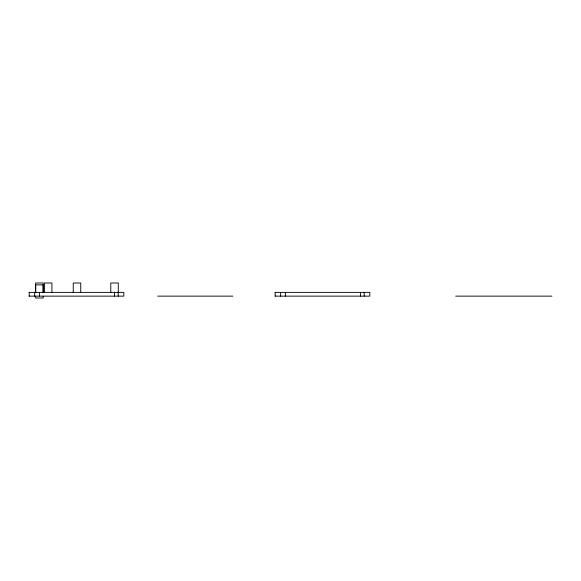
<?xml version="1.0" encoding="UTF-8"?>
<svg xmlns="http://www.w3.org/2000/svg" width="581" height="581" viewBox="0 0 581 581"><rect width="100%" height="100%" fill="white"/><g stroke="black" fill="none" stroke-linecap="round" stroke-linejoin="round"><path stroke-width="0.87" d="M29.05 292.381L123.833 292.381L123.833 296.136L29.05 296.136M275.031 292.381L369.814 292.381L369.814 296.136L275.031 296.136M157.683 296.136L232.836 296.136M455.671 296.136L551.95 296.136M364.178 292.381L364.178 296.136M360.51 292.381L360.51 296.136M285.373 292.381L285.373 296.136M280.645 292.381L280.645 296.136M275.183 292.381L275.183 296.136M118.299 292.628L118.299 282.991L110.797 282.991L110.789 292.628M118.197 292.381L118.197 296.136M114.53 292.381L114.53 296.136M80.744 292.628L80.744 282.991L73.242 282.991L73.235 292.628M51.912 292.628L51.912 282.991L44.41 282.991L44.403 292.628M43.19 292.751L43.19 284.864L35.688 284.864L35.681 292.751M43.19 296.259L43.19 298.009L35.688 298.009L35.681 296.259M43.147 292.628L43.147 282.991L35.644 282.991L35.637 292.628M39.399 292.381L39.399 296.136M34.664 292.381L34.664 296.136M29.203 292.381L29.203 296.136"/></g></svg>
